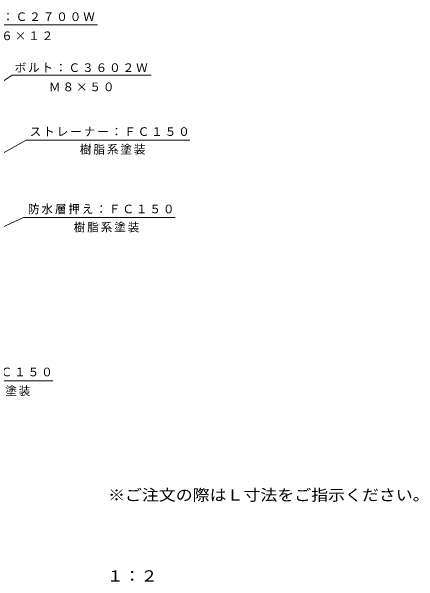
# Model space of a CAD drawing. Units: millimetres, scale not verified. Extents: x -213 to 343, y -275 to 230.
# Drawn here: x 131.4 to 343.1, y -268.8 to 27.8 of the extents above; entities that cross this region are included whole.
import ezdxf
from ezdxf.enums import TextEntityAlignment as Align

# ---------------------------------------------------------------- set-up
doc = ezdxf.new("R2010")
doc.units = ezdxf.units.MM
doc.header["$LTSCALE"] = 2
doc.layers.add('0-5_寸法', color=7, linetype='Continuous', lineweight=9)
doc.layers.add('F-5_F-5ﾚｲﾔ', color=2, linetype='Continuous')
doc.styles.add('ＭＳ ゴシック', font='')
doc.styles.get('ＭＳ ゴシック').set_extended_font_data('MS Gothic')

msp = doc.modelspace()

# ---------------------------------------------------------------- linework, layer by layer
at = {"layer": '0-5_寸法'}
for p, q in [((176.172, 20.756), (96.011, 20.756)), ((9.009, -85.769), (131.885, -5.461)), ((203.991, -5.461), (131.885, -5.461)), ((17.408, -106.442), (139.102, -39.272)), ((224.201, -39.272), (139.102, -39.272)), ((65.397, -112.442), (137.687, -79.498)), ((216.605, -79.498), (137.687, -79.498)), ((152.977, -164.38), (95.279, -164.38))]:
    msp.add_line(p, q, dxfattribs=at)

# ---------------------------------------------------------------- texts
at = {"layer": '0-5_寸法', "color": 2, "style": 'ＭＳ ゴシック', "width": 1.1}
msp.add_text('１：２', height=5.865, dxfattribs=at).set_placement((181, -270.6), align=Align.BOTTOM_LEFT)
at = {"layer": '0-5_寸法', "char_height": 4.399, "attachment_point": 7, "style": 'ＭＳ ゴシック'}
for s, insert in [('\\T1.17;丸小ねじ：Ｃ２７００Ｗ', (98.552, 22.242)), ('\\T1.17;Ｍ６×１２', (119.091, 12.747)), ('\\T1.17;ボルト：Ｃ３６０２Ｗ', (133.068, -4.027)), ('\\T1.17;Ｍ８×５０', (150.938, -13.838)), ('\\T1.17;ストレーナー：ＦＣ１５０', (140.924, -37.258)), ('\\T1.17;樹脂系塗装', (167.007, -46.753)), ('\\T1.17;防水層押え：ＦＣ１５０', (139.993, -77.769)), ('\\T1.17;樹脂系塗装', (163.842, -87.263)), ('\\T1.17;本体：ＦＣ１５０', (97.729, -162.554)), ('\\T1.17;樹脂系塗装', (107.177, -172.375))]:
    msp.add_mtext(s, dxfattribs=dict(at, insert=insert))
at = {"layer": 'F-5_F-5ﾚｲﾔ', "style": 'ＭＳ ゴシック', "width": 1.1}
msp.add_text('※ご注文の際はＬ寸法をご指示ください。', height=5.865, dxfattribs=at).set_placement((181.665, -228.492), align=Align.BOTTOM_LEFT)

doc.saveas('drawing.dxf')
